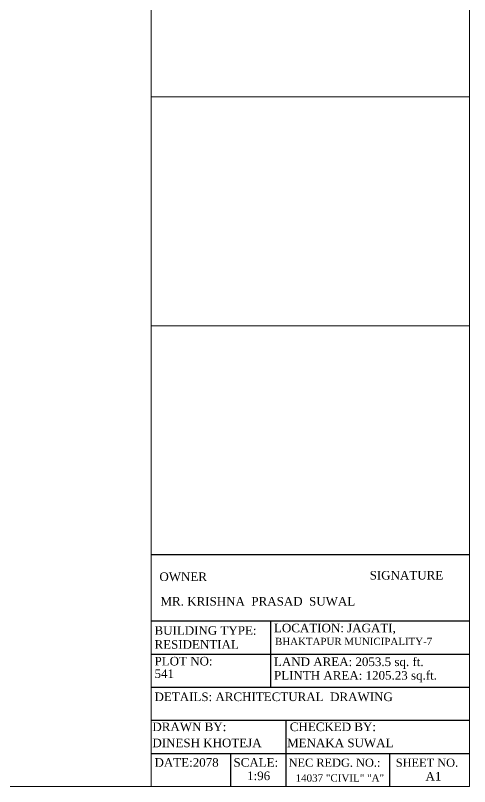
# Model space of a CAD drawing. Header units: inches. Extents: x 4069 to 291496, y -47643 to 12535.
# Drawn here: x 131457 to 132091, y -29056 to -27978 of the extents above; entities that cross this region are included whole.
import ezdxf

# ---------------------------------------------------------------- set-up
doc = ezdxf.new("R2010")
doc.units = ezdxf.units.IN
doc.header["$LTSCALE"] = 5
doc.header["$MEASUREMENT"] = 0
doc.layers.add('1', color=7, linetype='Continuous', lineweight=25)
doc.layers.add('ele1', color=21, linetype='Continuous', lineweight=20)
doc.styles.add('ordinary', font='times.ttf')

msp = doc.modelspace()

# ---------------------------------------------------------------- linework, layer by layer
at = {"layer": '1'}
for p, q in [((131646.82002, -28731.88637), (132091.47064, -28731.88637)), ((131646.82002, -28824.52192), (132091.47064, -28824.52192)), ((131813.64533, -28824.52192), (131813.64533, -28917.15746)), ((131646.82002, -28870.83969), (132091.47064, -28870.83969)), ((131646.82002, -28917.15746), (132091.47064, -28917.15746)), ((131646.82002, -28963.47523), (132091.47064, -28963.47523)), ((131834.91349, -28963.47523), (131834.91349, -29056.11078)), ((131646.82002, -29009.79301), (132091.47064, -29009.79301)), ((131757.98267, -29056.11078), (131757.98267, -29009.79301)), ((131980.30798, -29056.11078), (131980.30798, -29009.79301))]:
    msp.add_line(p, q, dxfattribs=at)
at = {"layer": 'ele1'}
for p, q in [((131646.82002, -29056.11078), (131646.82002, -26900.77781)), ((132091.47064, -28092.35554), (131646.82002, -28092.35554)), ((132091.47064, -28412.12096), (131646.82002, -28412.12096))]:
    msp.add_line(p, q, dxfattribs=at)
msp.add_lwpolyline([(129006.50618, -26900.77781), (132091.47064, -26900.77781), (132091.47064, -29056.11078), (129006.50618, -29056.11078)], close=True, dxfattribs=at)
msp.add_lwpolyline([(129006.50618, -26900.77781), (132091.47064, -26900.77781), (132091.47064, -29056.11078), (129006.50618, -29056.11078)], close=True, dxfattribs=at)

# ---------------------------------------------------------------- texts
at = {"layer": '1', "style": 'ordinary'}
for s, height, p in [('OWNER', 12, (131658.37668, -28768.81332)), ('SIGNATURE', 12, (131952.01781, -28766.81332)), ('MR. KRISHNA  PRASAD  SUWAL', 12, (131659.90942, -28803.21952)), ('BUILDING TYPE:  ', 12, (131651.54613, -28843.99553)), ('LOCATION: JAGATI,', 12, (131818.37144, -28840.50954)), ('BHAKTAPUR MUNICIPALITY-7', 10.08, (131819.79363, -28858.22865)), ('RESIDENTIAL', 12, (131651.54613, -28863.49553)), ('PLOT NO: ', 12, (131651.54613, -28886.82731)), ('LAND AREA: 2053.5 sq. ft. ', 12, (131818.37144, -28887.69878)), ('541', 12, (131651.54613, -28904.32731)), ('PLINTH AREA: 1205.23 sq.ft.', 12, (131818.37144, -28906.69878)), ('DETAILS: ARCHITECTURAL  DRAWING ', 12, (131651.54613, -28936.63107)), ('DRAWN BY:', 12, (131648.59767, -28978.59138)), ('CHECKED BY: ', 12, (131840.44432, -28978.59138)), ('DINESH KHOTEJA', 12, (131648.59767, -29001.09138)), ('MENAKA SUWAL', 12, (131836.69114, -29001.09138)), ('DATE:2078', 12, (131651.54613, -29028.39515)), ('SCALE:', 12, (131761.85066, -29028.39515)), ('NEC REDG. NO.:', 11.4, (131838.78148, -29028.39515)), ('SHEET NO.', 11.4, (131988.4722, -29028.39515)), ('14037 "CIVIL" "A"', 10.2, (131848.51418, -29049.16136)), ('A1', 12, (132030.00728, -29047.66682))]:
    msp.add_text(s, height=height, dxfattribs=at).set_placement(p)
msp.add_attdef('1:96', (131780.83686, -29047.10112), 'SCALE', height=12, dxfattribs=at)

doc.saveas('drawing.dxf')
